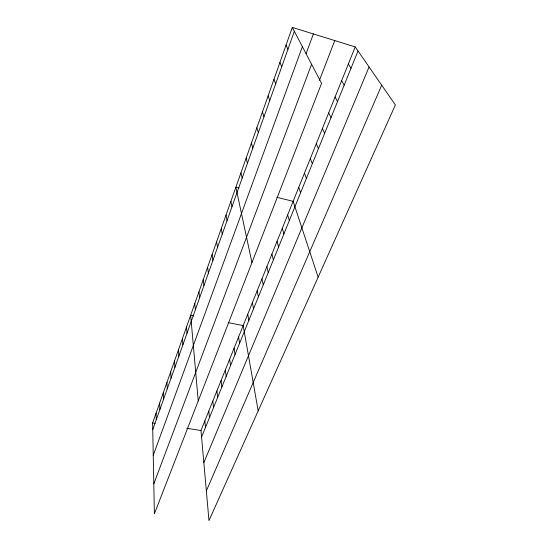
<?xml version="1.0" encoding="UTF-8"?>
<svg xmlns="http://www.w3.org/2000/svg" width="548" height="548" viewBox="0 0 548 548"><rect width="100%" height="100%" fill="white"/><g stroke="black" fill="none" stroke-linecap="round" stroke-linejoin="round"><path stroke-width="0.82" d="M292.303 27.4L321.566 83.337L154.378 513.832L152.625 422.974L292.303 27.4L355.207 46.916L395.375 104.942L208.973 520.6L200.993 430.509L355.207 46.916M152.755 429.611L294.345 31.298M153.248 455.313L302.38 46.662M306.051 53.807L313.388 33.942M153.803 483.87L311.586 64.253M319.443 80.296L334.773 40.579M201.575 437.105L358.022 50.978M203.835 462.622L369.078 66.952M206.343 490.933L381.709 85.2M152.625 422.974L155.057 423.351M186.793 428.296L200.993 430.509M193.862 315.881L190.663 315.251L198.232 400.91M228.406 322.669L243.182 325.567L258.183 410.877M239.065 188.026L235.866 187.238L251.95 262.602M276.836 197.314L293.132 201.321L318.141 277.158M348.329 64.027L351.021 68.253M341.616 80.727L344.185 85.118M335.061 97.037L337.513 101.579M328.656 112.97L331.006 117.662M286.035 45.148L287.967 49.231M322.395 128.54L324.642 133.363M316.278 143.754L318.422 148.707M279.918 62.472L281.747 66.726M310.298 158.632L312.346 163.708M273.952 79.371L275.678 83.796M304.448 173.175L306.407 178.367M268.123 95.879L269.76 100.455M298.729 187.402L300.599 192.704M262.43 111.998L263.978 116.724M287.652 214.946L289.358 220.447M256.875 127.739L258.327 132.609M282.295 228.283L283.919 233.873M251.436 143.124L252.813 148.124M277.048 241.332L278.589 247.018M271.911 254.114L273.377 259.882M246.127 158.16L247.422 163.29M266.876 266.636L268.273 272.479M240.942 172.86L242.154 178.107M261.944 278.905L263.273 284.816M257.108 290.92L258.382 296.906M252.375 302.702L253.58 308.75M230.9 201.301L231.968 206.76M247.73 314.244L248.874 320.361M226.043 215.056L227.043 220.618M221.289 228.523L222.228 234.174M238.586 336.999L239.613 343.226M234.078 348.213L235.044 354.494M216.631 241.695L217.508 247.443M229.66 359.2L230.571 365.53M212.076 254.601L212.891 260.423M225.324 369.982L226.187 376.353M207.617 267.232L208.377 273.137M221.077 380.552L221.885 386.97M216.905 390.923L217.672 397.382M203.246 279.61L203.952 285.59M212.816 401.095L213.528 407.596M198.965 291.735L199.616 297.783M208.802 411.082L209.473 417.617M194.773 303.613L195.369 309.73M204.856 420.885L205.486 427.454M186.512 327.012L187.005 333.252M182.443 338.527L182.888 344.829M178.456 349.823L178.86 356.173M174.545 360.885L174.908 367.29M170.716 371.743L171.031 378.189M166.955 382.381L167.236 388.875M163.27 392.82L163.51 399.355M159.653 403.061L159.858 409.63M156.105 413.11L156.269 419.713"/></g></svg>
